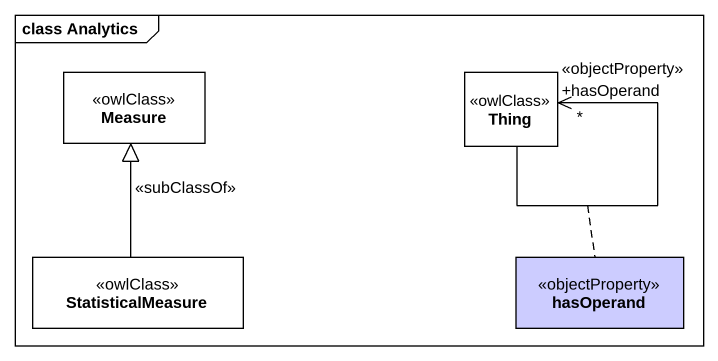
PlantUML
@startuml
mainframe class Analytics
hide circle
hide empty members
class Measure <<owlClass>> #FFFFFF
class Thing <<owlClass>> #FFFFFF
class StatisticalMeasure <<owlClass>> #FFFFFF
class hasOperand <<objectProperty>> #CCCCFF
Thing --> "+hasOperand\n<<objectProperty>>\n*" Thing
(Thing, Thing) .. hasOperand
StatisticalMeasure -up-|> Measure : <<subClassOf>>
@enduml
